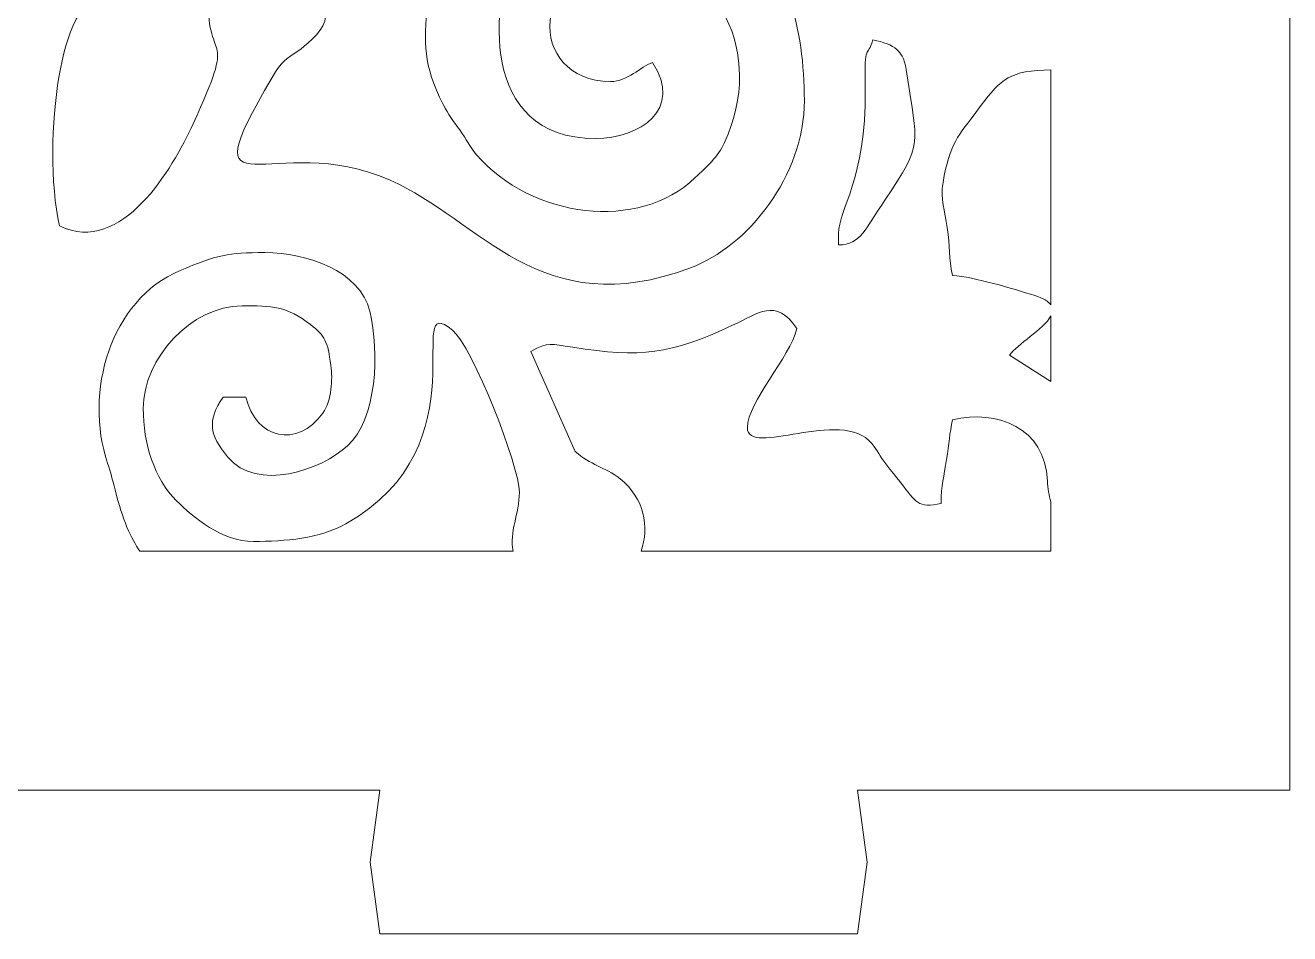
# Model space of a CAD drawing. Header units: centimetres. Extents: x -74 to 37, y -17 to 14.
# Drawn here: x -9.087 to -6.441, y 3.151 to 5.052 of the extents above; entities that cross this region are included whole.
import ezdxf

# ---------------------------------------------------------------- set-up
doc = ezdxf.new("R2010")
doc.units = ezdxf.units.CM
doc.header["$MEASUREMENT"] = 0
doc.layers.add('layer 1', color=7, linetype='Continuous')

msp = doc.modelspace()

# ---------------------------------------------------------------- linework, layer by layer
at = {"layer": 'layer 1', "color": 250, "lineweight": 9}
for points, knots in [([(-11.57899, 13.45147), (-11.57899, 13.45147), (-11.12674, 13.45147), (-11.12674, 13.45147), (-11.12674, 13.45147), (-11.12674, 13.45147), (-10.6745, 13.45147), (-10.6745, 13.45147), (-10.6745, 13.45147), (-10.6745, 13.45147), (-10.6945, 13.60147), (-10.6945, 13.60147), (-10.6945, 13.60147), (-10.6945, 13.60147), (-10.6745, 13.75147), (-10.6745, 13.75147), (-10.6745, 13.75147), (-10.6745, 13.75147), (-10.1745, 13.75147), (-10.1745, 13.75147), (-10.1745, 13.75147), (-10.1745, 13.75147), (-9.6745, 13.75147), (-9.6745, 13.75147), (-9.6745, 13.75147), (-9.6745, 13.75147), (-9.6545, 13.60147), (-9.6545, 13.60147), (-9.6545, 13.60147), (-9.6545, 13.60147), (-9.6745, 13.45147), (-9.6745, 13.45147), (-9.6745, 13.45147), (-9.6745, 13.45147), (-9.0098, 13.45147), (-9.0098, 13.45147), (-9.0098, 13.45147), (-9.0098, 13.45147), (-8.3451, 13.45147), (-8.3451, 13.45147), (-8.3451, 13.45147), (-8.3451, 13.45147), (-8.3651, 13.60147), (-8.3651, 13.60147), (-8.3651, 13.60147), (-8.3651, 13.60147), (-8.3451, 13.75147), (-8.3451, 13.75147), (-8.3451, 13.75147), (-8.3451, 13.75147), (-7.8451, 13.75147), (-7.8451, 13.75147), (-7.8451, 13.75147), (-7.8451, 13.75147), (-7.3451, 13.75147), (-7.3451, 13.75147), (-7.3451, 13.75147), (-7.3451, 13.75147), (-7.3251, 13.60147), (-7.3251, 13.60147), (-7.3251, 13.60147), (-7.3251, 13.60147), (-7.3451, 13.45147), (-7.3451, 13.45147), (-7.3451, 13.45147), (-7.3451, 13.45147), (-6.4406, 13.45147), (-6.4406, 13.45147), (-6.4406, 13.45147), (-6.4406, 13.45147), (-6.4406, 3.45147), (-6.4406, 3.45147), (-6.4406, 3.45147), (-6.4406, 3.45147), (-6.89285, 3.45147), (-6.89285, 3.45147), (-6.89285, 3.45147), (-6.89285, 3.45147), (-7.3451, 3.45147), (-7.3451, 3.45147), (-7.3451, 3.45147), (-7.3451, 3.45147), (-7.3251, 3.30147), (-7.3251, 3.30147), (-7.3251, 3.30147), (-7.3251, 3.30147), (-7.3451, 3.15147), (-7.3451, 3.15147), (-7.3451, 3.15147), (-7.3451, 3.15147), (-7.8451, 3.15147), (-7.8451, 3.15147), (-7.8451, 3.15147), (-7.8451, 3.15147), (-8.3451, 3.15147), (-8.3451, 3.15147), (-8.3451, 3.15147), (-8.3451, 3.15147), (-8.3651, 3.30147), (-8.3651, 3.30147), (-8.3651, 3.30147), (-8.3651, 3.30147), (-8.3451, 3.45147), (-8.3451, 3.45147), (-8.3451, 3.45147), (-8.3451, 3.45147), (-9.0098, 3.45147), (-9.0098, 3.45147), (-9.0098, 3.45147), (-9.0098, 3.45147), (-9.6745, 3.45147), (-9.6745, 3.45147), (-9.6745, 3.45147), (-9.6745, 3.45147), (-9.6545, 3.30147), (-9.6545, 3.30147), (-9.6545, 3.30147), (-9.6545, 3.30147), (-9.6745, 3.15147), (-9.6745, 3.15147), (-9.6745, 3.15147), (-9.6745, 3.15147), (-10.1745, 3.15147), (-10.1745, 3.15147), (-10.1745, 3.15147), (-10.1745, 3.15147), (-10.6745, 3.15147), (-10.6745, 3.15147), (-10.6745, 3.15147), (-10.6745, 3.15147), (-10.6945, 3.30147), (-10.6945, 3.30147), (-10.6945, 3.30147), (-10.6945, 3.30147), (-10.6745, 3.45147), (-10.6745, 3.45147), (-10.6745, 3.45147), (-10.6745, 3.45147), (-11.57899, 3.45147), (-11.57899, 3.45147), (-11.57899, 3.45147), (-11.57899, 3.45147), (-11.57899, 13.45147), (-11.57899, 13.45147)], [0, 0, 0, 0, 0.027027, 0.027027, 0.027027, 0.027027, 0.0540541, 0.0540541, 0.0540541, 0.0540541, 0.0810811, 0.0810811, 0.0810811, 0.0810811, 0.1081081, 0.1081081, 0.1081081, 0.1081081, 0.1351351, 0.1351351, 0.1351351, 0.1351351, 0.1621622, 0.1621622, 0.1621622, 0.1621622, 0.1891892, 0.1891892, 0.1891892, 0.1891892, 0.2162162, 0.2162162, 0.2162162, 0.2162162, 0.2432432, 0.2432432, 0.2432432, 0.2432432, 0.2702703, 0.2702703, 0.2702703, 0.2702703, 0.2972973, 0.2972973, 0.2972973, 0.2972973, 0.3243243, 0.3243243, 0.3243243, 0.3243243, 0.3513514, 0.3513514, 0.3513514, 0.3513514, 0.3783784, 0.3783784, 0.3783784, 0.3783784, 0.4054054, 0.4054054, 0.4054054, 0.4054054, 0.4324324, 0.4324324, 0.4324324, 0.4324324, 0.4594595, 0.4594595, 0.4594595, 0.4594595, 0.4864865, 0.4864865, 0.4864865, 0.4864865, 0.5135135, 0.5135135, 0.5135135, 0.5135135, 0.5405405, 0.5405405, 0.5405405, 0.5405405, 0.5675676, 0.5675676, 0.5675676, 0.5675676, 0.5945946, 0.5945946, 0.5945946, 0.5945946, 0.6216216, 0.6216216, 0.6216216, 0.6216216, 0.6486486, 0.6486486, 0.6486486, 0.6486486, 0.6756757, 0.6756757, 0.6756757, 0.6756757, 0.7027027, 0.7027027, 0.7027027, 0.7027027, 0.7297297, 0.7297297, 0.7297297, 0.7297297, 0.7567568, 0.7567568, 0.7567568, 0.7567568, 0.7837838, 0.7837838, 0.7837838, 0.7837838, 0.8108108, 0.8108108, 0.8108108, 0.8108108, 0.8378378, 0.8378378, 0.8378378, 0.8378378, 0.8648649, 0.8648649, 0.8648649, 0.8648649, 0.8918919, 0.8918919, 0.8918919, 0.8918919, 0.9189189, 0.9189189, 0.9189189, 0.9189189, 0.9459459, 0.9459459, 0.9459459, 0.9459459, 1, 1, 1, 1]), ([(-9.01503, 4.63207), (-9.03551, 4.71998), (-9.03203, 4.85103), (-9.01634, 4.94353), (-9.01634, 4.94353), (-9.00052, 5.03675), (-8.97607, 5.10349), (-8.89455, 5.15574), (-8.89455, 5.15574), (-8.89455, 5.15574), (-8.77921, 5.21534), (-8.77921, 5.21534), (-8.77921, 5.21534), (-8.75677, 5.22666), (-8.74206, 5.23509), (-8.72197, 5.24557), (-8.72197, 5.24557), (-8.72197, 5.24557), (-8.56452, 5.33464), (-8.56452, 5.33464), (-8.56452, 5.33464), (-8.52722, 5.35352), (-8.48987, 5.37835), (-8.45041, 5.38753), (-8.45041, 5.38753), (-8.45041, 5.29183), (-8.4638, 5.33598), (-8.44246, 5.2444), (-8.44246, 5.2444), (-8.38601, 5.2444), (-8.39954, 5.24849), (-8.37269, 5.27801), (-8.37269, 5.27801), (-8.31716, 5.33905), (-8.22088, 5.41054), (-8.13233, 5.36368), (-8.13233, 5.36368), (-8.14079, 5.33199), (-8.16567, 5.32143), (-8.18135, 5.29342), (-8.18135, 5.29342), (-8.18848, 5.2807), (-8.19276, 5.2711), (-8.2006, 5.257), (-8.2006, 5.257), (-8.20891, 5.24205), (-8.2134, 5.23398), (-8.21999, 5.22073), (-8.21999, 5.22073), (-8.26059, 5.13919), (-8.24447, 5.13568), (-8.24652, 5.09533), (-8.24652, 5.09533), (-8.25065, 5.01377), (-8.25606, 4.97216), (-8.21219, 4.8862), (-8.21219, 4.8862), (-8.20127, 4.86483), (-8.1924, 4.85304), (-8.17773, 4.83319), (-8.17773, 4.83319), (-8.16194, 4.81181), (-8.15888, 4.80016), (-8.14239, 4.78104), (-8.14239, 4.78104), (-8.02793, 4.64833), (-7.80228, 4.6192), (-7.68484, 4.73329), (-7.68484, 4.73329), (-7.66015, 4.75726), (-7.63771, 4.77537), (-7.62323, 4.80687), (-7.62323, 4.80687), (-7.53715, 4.99413), (-7.6386, 5.18873), (-7.81423, 5.18873), (-7.81423, 5.18873), (-8.03737, 5.18873), (-8.03989, 4.93426), (-7.86195, 4.93426), (-7.86195, 4.93426), (-7.82681, 4.93426), (-7.79892, 4.96517), (-7.77447, 4.97402), (-7.77447, 4.97402), (-7.70907, 4.87636), (-7.80085, 4.81497), (-7.89375, 4.81497), (-7.89375, 4.81497), (-8.14059, 4.81497), (-8.11114, 5.10665), (-8.06121, 5.20509), (-8.06121, 5.20509), (-7.98843, 5.3486), (-7.7401, 5.38506), (-7.61183, 5.28775), (-7.61183, 5.28775), (-7.49296, 5.19758), (-7.45638, 5.04251), (-7.45638, 4.8945), (-7.45638, 4.8945), (-7.45638, 4.73674), (-7.57447, 4.58932), (-7.6947, 4.54435), (-7.6947, 4.54435), (-8.01031, 4.42629), (-8.13429, 4.64464), (-8.32294, 4.72774), (-8.32294, 4.72774), (-8.56937, 4.8363), (-8.74959, 4.63728), (-8.57036, 4.94287), (-8.57036, 4.94287), (-8.54958, 4.9783), (-8.54386, 4.97796), (-8.51046, 5.00225), (-8.51046, 5.00225), (-8.49263, 5.01521), (-8.45837, 5.0458), (-8.45837, 5.06945), (-8.45837, 5.06945), (-8.45837, 5.18987), (-8.49353, 5.22054), (-8.59356, 5.22054), (-8.59356, 5.22054), (-8.64322, 5.22054), (-8.70489, 5.15887), (-8.70489, 5.10921), (-8.70489, 5.10921), (-8.70489, 4.9612), (-8.64212, 5.04978), (-8.73568, 4.84577), (-8.73568, 4.84577), (-8.77877, 4.75183), (-8.88472, 4.56954), (-9.01503, 4.63207)], [0, 0, 0, 0, 0.0285714, 0.0285714, 0.0285714, 0.0285714, 0.0571429, 0.0571429, 0.0571429, 0.0571429, 0.0857143, 0.0857143, 0.0857143, 0.0857143, 0.1142857, 0.1142857, 0.1142857, 0.1142857, 0.1428571, 0.1428571, 0.1428571, 0.1428571, 0.1714286, 0.1714286, 0.1714286, 0.1714286, 0.2, 0.2, 0.2, 0.2, 0.2285714, 0.2285714, 0.2285714, 0.2285714, 0.2571429, 0.2571429, 0.2571429, 0.2571429, 0.2857143, 0.2857143, 0.2857143, 0.2857143, 0.3142857, 0.3142857, 0.3142857, 0.3142857, 0.3428571, 0.3428571, 0.3428571, 0.3428571, 0.3714286, 0.3714286, 0.3714286, 0.3714286, 0.4, 0.4, 0.4, 0.4, 0.4285714, 0.4285714, 0.4285714, 0.4285714, 0.4571429, 0.4571429, 0.4571429, 0.4571429, 0.4857143, 0.4857143, 0.4857143, 0.4857143, 0.5142857, 0.5142857, 0.5142857, 0.5142857, 0.5428571, 0.5428571, 0.5428571, 0.5428571, 0.5714286, 0.5714286, 0.5714286, 0.5714286, 0.6, 0.6, 0.6, 0.6, 0.6285714, 0.6285714, 0.6285714, 0.6285714, 0.6571429, 0.6571429, 0.6571429, 0.6571429, 0.6857143, 0.6857143, 0.6857143, 0.6857143, 0.7142857, 0.7142857, 0.7142857, 0.7142857, 0.7428571, 0.7428571, 0.7428571, 0.7428571, 0.7714286, 0.7714286, 0.7714286, 0.7714286, 0.8, 0.8, 0.8, 0.8, 0.8285714, 0.8285714, 0.8285714, 0.8285714, 0.8571429, 0.8571429, 0.8571429, 0.8571429, 0.8857143, 0.8857143, 0.8857143, 0.8857143, 0.9142857, 0.9142857, 0.9142857, 0.9142857, 0.9428571, 0.9428571, 0.9428571, 0.9428571, 1, 1, 1, 1]), ([(-7.38482, 4.61617), (-7.38482, 4.66702), (-7.32662, 4.7284), (-7.3291, 4.91831), (-7.3291, 4.91831), (-7.33047, 5.02264), (-7.32446, 4.97971), (-7.31324, 5.02173), (-7.31324, 5.02173), (-7.26674, 5.0109), (-7.24867, 5.00145), (-7.24161, 4.95022), (-7.24161, 4.95022), (-7.22094, 4.80033), (-7.20468, 4.80848), (-7.28789, 4.68624), (-7.28789, 4.68624), (-7.32906, 4.62575), (-7.33774, 4.59336), (-7.38482, 4.59232), (-7.38482, 4.59232), (-7.38482, 4.59232), (-7.38482, 4.61617), (-7.38482, 4.61617)], [0, 0, 0, 0, 0.1428571, 0.1428571, 0.1428571, 0.1428571, 0.2857143, 0.2857143, 0.2857143, 0.2857143, 0.4285714, 0.4285714, 0.4285714, 0.4285714, 0.5714286, 0.5714286, 0.5714286, 0.5714286, 0.7142857, 0.7142857, 0.7142857, 0.7142857, 1, 1, 1, 1]), ([(-6.94059, 4.46692), (-6.94545, 4.4741), (-6.95587, 4.48069), (-6.97387, 4.48636), (-6.97387, 4.48636), (-7.02247, 4.50166), (-7.09923, 4.52478), (-7.14624, 4.52869), (-7.14624, 4.52869), (-7.1547, 4.56499), (-7.15122, 4.5882), (-7.15731, 4.62896), (-7.15731, 4.62896), (-7.16255, 4.66407), (-7.17218, 4.68781), (-7.16619, 4.72295), (-7.16619, 4.72295), (-7.15231, 4.8044), (-7.13425, 4.82083), (-7.09406, 4.87412), (-7.09406, 4.87412), (-7.05, 4.93255), (-7.03345, 4.95544), (-6.9555, 4.95823), (-6.9555, 4.95823), (-6.9555, 4.95823), (-6.94059, 4.95871), (-6.94059, 4.95871), (-6.94059, 4.95871), (-6.94059, 4.95871), (-6.94059, 4.46692), (-6.94059, 4.46692)], [0, 0, 0, 0, 0.1111111, 0.1111111, 0.1111111, 0.1111111, 0.2222222, 0.2222222, 0.2222222, 0.2222222, 0.3333333, 0.3333333, 0.3333333, 0.3333333, 0.4444444, 0.4444444, 0.4444444, 0.4444444, 0.5555556, 0.5555556, 0.5555556, 0.5555556, 0.6666667, 0.6666667, 0.6666667, 0.6666667, 0.7777778, 0.7777778, 0.7777778, 0.7777778, 1, 1, 1, 1]), ([(-8.84686, 3.95147), (-8.86553, 3.97865), (-8.88323, 4.01669), (-8.8991, 4.08002), (-8.8991, 4.08002), (-8.90525, 4.1046), (-8.9071, 4.11323), (-8.91473, 4.13595), (-8.91473, 4.13595), (-8.96455, 4.2843), (-8.90879, 4.47724), (-8.76292, 4.53901), (-8.76292, 4.53901), (-8.68604, 4.57158), (-8.66215, 4.5764), (-8.58561, 4.5764), (-8.58561, 4.5764), (-8.49739, 4.5764), (-8.38629, 4.53786), (-8.36601, 4.45406), (-8.36601, 4.45406), (-8.34483, 4.36652), (-8.35145, 4.22912), (-8.41222, 4.1724), (-8.41222, 4.1724), (-8.46678, 4.12146), (-8.60231, 4.07461), (-8.66334, 4.14877), (-8.66334, 4.14877), (-8.70197, 4.19571), (-8.70625, 4.22469), (-8.67308, 4.27422), (-8.67308, 4.27422), (-8.67308, 4.27422), (-8.62536, 4.27422), (-8.62536, 4.27422), (-8.62536, 4.27422), (-8.60476, 4.1858), (-8.51691, 4.1664), (-8.46444, 4.24054), (-8.46444, 4.24054), (-8.44485, 4.26822), (-8.44352, 4.31076), (-8.44739, 4.34022), (-8.44739, 4.34022), (-8.45402, 4.39084), (-8.4594, 4.40192), (-8.48979, 4.42569), (-8.48979, 4.42569), (-8.53911, 4.46429), (-8.57129, 4.46507), (-8.63331, 4.46507), (-8.63331, 4.46507), (-8.73966, 4.46507), (-8.84008, 4.35414), (-8.84008, 4.25037), (-8.84008, 4.25037), (-8.84008, 4.17719), (-8.81706, 4.10335), (-8.77067, 4.05734), (-8.77067, 4.05734), (-8.73515, 4.02214), (-8.67537, 3.97204), (-8.60946, 3.97204), (-8.60946, 3.97204), (-8.54193, 3.97204), (-8.47125, 3.97825), (-8.41592, 4.00911), (-8.41592, 4.00911), (-8.12259, 4.17273), (-8.30106, 4.50183), (-8.19269, 4.41406), (-8.19269, 4.41406), (-8.15048, 4.37988), (-8.0528, 4.12898), (-8.0528, 4.07542), (-8.0528, 4.07542), (-8.0528, 4.02783), (-8.07458, 3.99285), (-8.06595, 3.95147), (-8.06595, 3.95147), (-8.06595, 3.95147), (-8.84686, 3.95147), (-8.84686, 3.95147)], [0, 0, 0, 0, 0.0454545, 0.0454545, 0.0454545, 0.0454545, 0.0909091, 0.0909091, 0.0909091, 0.0909091, 0.1363636, 0.1363636, 0.1363636, 0.1363636, 0.1818182, 0.1818182, 0.1818182, 0.1818182, 0.2272727, 0.2272727, 0.2272727, 0.2272727, 0.2727273, 0.2727273, 0.2727273, 0.2727273, 0.3181818, 0.3181818, 0.3181818, 0.3181818, 0.3636364, 0.3636364, 0.3636364, 0.3636364, 0.4090909, 0.4090909, 0.4090909, 0.4090909, 0.4545455, 0.4545455, 0.4545455, 0.4545455, 0.5, 0.5, 0.5, 0.5, 0.5454545, 0.5454545, 0.5454545, 0.5454545, 0.5909091, 0.5909091, 0.5909091, 0.5909091, 0.6363636, 0.6363636, 0.6363636, 0.6363636, 0.6818182, 0.6818182, 0.6818182, 0.6818182, 0.7272727, 0.7272727, 0.7272727, 0.7272727, 0.7727273, 0.7727273, 0.7727273, 0.7727273, 0.8181818, 0.8181818, 0.8181818, 0.8181818, 0.8636364, 0.8636364, 0.8636364, 0.8636364, 0.9090909, 0.9090909, 0.9090909, 0.9090909, 1, 1, 1, 1]), ([(-7.79776, 3.95147), (-7.78117, 4.00297), (-7.78997, 4.06176), (-7.84219, 4.10312), (-7.84219, 4.10312), (-7.87515, 4.12921), (-7.90374, 4.13085), (-7.93589, 4.16051), (-7.93589, 4.16051), (-7.93589, 4.16051), (-8.02895, 4.36965), (-8.02895, 4.36965), (-8.02895, 4.36965), (-7.99043, 4.39003), (-7.98817, 4.38544), (-7.94113, 4.37818), (-7.94113, 4.37818), (-7.79754, 4.356), (-7.73847, 4.36302), (-7.6065, 4.42433), (-7.6065, 4.42433), (-7.55319, 4.4491), (-7.51616, 4.48288), (-7.47229, 4.41736), (-7.47229, 4.41736), (-7.48631, 4.35717), (-7.57567, 4.26315), (-7.57567, 4.2106), (-7.57567, 4.2106), (-7.57567, 4.14516), (-7.37905, 4.25407), (-7.31517, 4.17686), (-7.31517, 4.17686), (-7.30343, 4.16268), (-7.29801, 4.15039), (-7.28607, 4.13439), (-7.28607, 4.13439), (-7.27362, 4.11771), (-7.26789, 4.11217), (-7.25426, 4.09463), (-7.25426, 4.09463), (-7.22342, 4.05495), (-7.2187, 4.04024), (-7.1701, 4.05156), (-7.1701, 4.05156), (-7.1701, 4.0901), (-7.16431, 4.10746), (-7.15859, 4.14342), (-7.15859, 4.14342), (-7.15344, 4.17571), (-7.15261, 4.19919), (-7.14624, 4.22651), (-7.14624, 4.22651), (-7.05218, 4.24842), (-6.95282, 4.21072), (-6.9477, 4.09901), (-6.9477, 4.09901), (-6.94696, 4.08294), (-6.94448, 4.06829), (-6.94059, 4.05498), (-6.94059, 4.05498), (-6.94059, 4.05498), (-6.94059, 3.95147), (-6.94059, 3.95147), (-6.94059, 3.95147), (-6.94059, 3.95147), (-7.79776, 3.95147), (-7.79776, 3.95147)], [0, 0, 0, 0, 0.0555556, 0.0555556, 0.0555556, 0.0555556, 0.1111111, 0.1111111, 0.1111111, 0.1111111, 0.1666667, 0.1666667, 0.1666667, 0.1666667, 0.2222222, 0.2222222, 0.2222222, 0.2222222, 0.2777778, 0.2777778, 0.2777778, 0.2777778, 0.3333333, 0.3333333, 0.3333333, 0.3333333, 0.3888889, 0.3888889, 0.3888889, 0.3888889, 0.4444444, 0.4444444, 0.4444444, 0.4444444, 0.5, 0.5, 0.5, 0.5, 0.5555556, 0.5555556, 0.5555556, 0.5555556, 0.6111111, 0.6111111, 0.6111111, 0.6111111, 0.6666667, 0.6666667, 0.6666667, 0.6666667, 0.7222222, 0.7222222, 0.7222222, 0.7222222, 0.7777778, 0.7777778, 0.7777778, 0.7777778, 0.8333333, 0.8333333, 0.8333333, 0.8333333, 0.8888889, 0.8888889, 0.8888889, 0.8888889, 1, 1, 1, 1]), ([(-6.94059, 4.30644), (-6.94059, 4.30644), (-7.02696, 4.3617), (-7.02696, 4.3617), (-7.02696, 4.3617), (-7.01187, 4.38424), (-6.95513, 4.41585), (-6.94059, 4.44386), (-6.94059, 4.44386), (-6.94059, 4.44386), (-6.94059, 4.30644), (-6.94059, 4.30644)], [0, 0, 0, 0, 0.25, 0.25, 0.25, 0.25, 0.5, 0.5, 0.5, 0.5, 1, 1, 1, 1])]:
    msp.add_open_spline(points, degree=3, knots=knots, dxfattribs=at)

doc.saveas('drawing.dxf')
